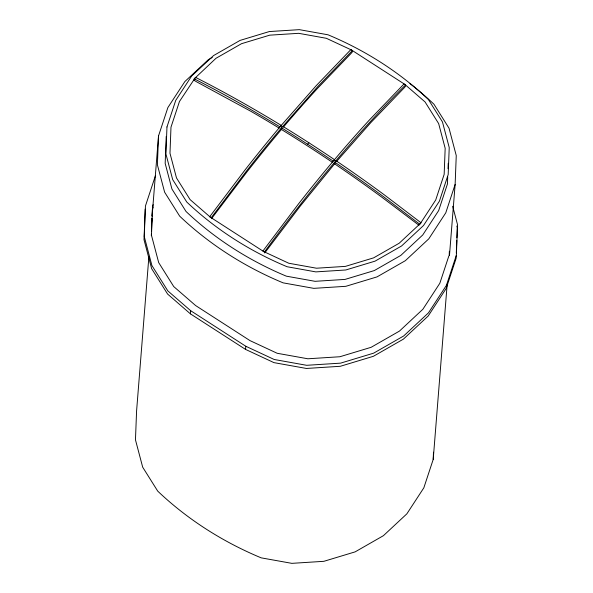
<?xml version="1.0" encoding="UTF-8"?>
<svg xmlns="http://www.w3.org/2000/svg" width="593" height="593" viewBox="0 0 593 593"><rect width="100%" height="100%" fill="white"/><g stroke="black" fill="none" stroke-linecap="round" stroke-linejoin="round"><path stroke-width="0.89" d="M145.189 209.144L144.01 239.705L151.652 268.666L167.597 294.054L190.427 313.86L245.554 349.403L273.936 362.627L306.403 368.453L340.33 366.289L373.405 356.297L403.373 339.152L428.198 316.017L446.181 288.472L456.106 258.392L456.21 255.694M151.326 235.695L151.393 233.887M151.497 231.181L151.986 218.558M152.09 215.852L152.334 209.544L153.187 206.957M212.227 57.462L208.299 59.708L184.86 81.56L167.878 107.57L158.509 135.967L157.397 164.824L164.617 192.176L179.672 216.149A330.101 286.678 3.3 0 0 283.12 282.854L313.779 288.354L345.815 286.315L377.044 276.879L405.345 260.69L428.791 238.838L445.773 212.828L455.135 184.43L456.254 155.566L449.034 128.221L433.98 104.249A330.101 286.678 3.3 0 0 409.971 83.598M166.218 136.397L165.173 163.416L171.933 189.026L186.024 211.471A321.925 279.577 3.3 0 0 286.36 276.168L315.068 281.319L345.067 279.407L374.309 270.571L400.809 255.413L422.757 234.954L438.664 210.597L447.433 184L447.708 176.796M148.873 256.858L136.583 410.964L135.463 439.821L142.683 467.173L157.738 491.145A330.101 286.678 3.3 0 0 261.187 557.85L291.845 563.35L323.882 561.312L355.118 551.875L383.419 535.679L406.857 513.835L423.839 487.824L433.209 459.419L433.483 452.207M448.026 168.686L448.234 163.283M449.212 254.857L449.353 251.247M456.313 253.003L456.795 240.417M456.899 237.719L457.285 227.831L456.818 226.081M151.519 223.635L151.964 218.098M152.104 216.252L158.509 135.967M279.207 128.132A652.1 270.942 40.2 0 0 250.913 111.336L196.113 81.552L194.111 80.263L194.23 78.832L215.956 58.314L241.521 43.689L269.726 35.165L298.664 33.319L326.35 38.293L351.567 50.034M190.427 313.86L190.679 310.71L167.849 290.911L151.904 265.523L144.262 236.563L145.441 206.001L155.359 175.928M245.554 349.403L245.799 346.26L190.679 310.71M405.612 84.881C353.836 136.405 307.522 193.155 264.419 252.04L209.685 216.749L245.309 169.591A486.66 126.324 -56.9 0 1 280.867 125.835L316.128 85.755L350.878 49.59L405.612 84.881L405.493 86.311L404.248 87.794L370.632 122.81L336.646 161.407M433.209 459.419L447.189 284.091M449.472 255.487L455.135 184.43M153.15 204.674L152.586 206.401L151.467 235.258L158.687 262.603L173.742 286.575L195.608 305.543L250.001 340.619L277.19 353.28L307.849 358.78L339.885 356.741L371.122 347.305L399.423 331.116L422.861 309.272L439.843 283.254L448.931 255.716M211.212 217.735L246.844 170.576A486.66 126.324 -56.9 0 1 282.394 126.82L317.655 86.741L352.405 50.575L352.294 52.006L351.041 53.489L317.425 88.505A485.311 125.975 -56.9 0 0 283.439 127.08M262.892 251.054L298.516 203.896A486.66 126.324 -56.9 0 1 334.074 160.14A486.66 126.324 -56.9 0 1 369.335 120.06L404.085 83.895M335.468 162.778L300.014 206.416L264.723 252.974M194.111 80.263L194.956 79.269M211.516 218.669L246.807 172.111A485.311 125.975 -56.9 0 1 282.261 128.473M281.623 127.88A653.909 271.698 40.2 0 1 307.604 144.225L308.864 142.735A652.122 270.949 40.2 0 1 334.496 159.665M263.581 251.499L288.798 263.248L316.492 268.214L345.422 266.376L373.634 257.851L399.193 243.226L420.363 223.494L435.707 200.004L444.164 174.349L445.173 148.287L438.65 123.589L425.055 101.937L404.774 84.347M245.799 346.26L274.188 359.484L306.655 365.303L340.582 363.146L373.657 353.154L403.625 336.009L428.45 312.874L446.433 285.329L456.351 255.249L457.537 224.688L452.667 206.26M194.23 78.832L194.259 78.854A665.428 276.427 40.2 0 1 250.891 109.623A653.909 271.698 40.2 0 1 280.044 126.917M280.867 125.835L282.394 126.82M334.074 160.14L335.601 161.126M419.029 225.288L382.366 197.595A650.313 270.2 40.2 0 0 333.785 163.268M210.374 217.194L190.094 199.604L176.499 177.952L169.983 153.253L170.984 127.191L179.449 101.536L195.52 77.357A665.428 276.479 40.2 0 1 252.151 108.134A653.909 271.698 40.2 0 1 281.304 125.427M336.001 160.681A652.122 270.949 40.2 0 1 383.967 194.593L421.067 222.798L419.807 224.287L382.707 196.083A652.122 270.949 40.2 0 0 334.748 162.171M282.883 126.391A653.909 271.698 40.2 0 1 308.864 142.735M307.604 144.225A652.122 270.949 40.2 0 1 333.236 161.155M332.288 162.252A650.313 270.2 40.2 0 0 307.471 145.878A652.1 270.942 40.2 0 0 280.778 129.096M166.967 126.969L165.921 153.987L172.682 179.597L186.78 202.043A321.925 279.577 3.3 0 0 287.108 266.739L315.817 271.89L345.815 269.978L375.065 261.142L401.565 245.984L423.513 225.525L439.413 201.168L448.182 174.572L449.227 147.553L442.467 121.943L428.376 99.491A321.925 279.577 3.3 0 0 328.04 34.802L299.339 29.65L269.333 31.555L240.091 40.398L213.591 55.557L191.643 76.015L175.736 100.373L166.967 126.969"/></g></svg>
